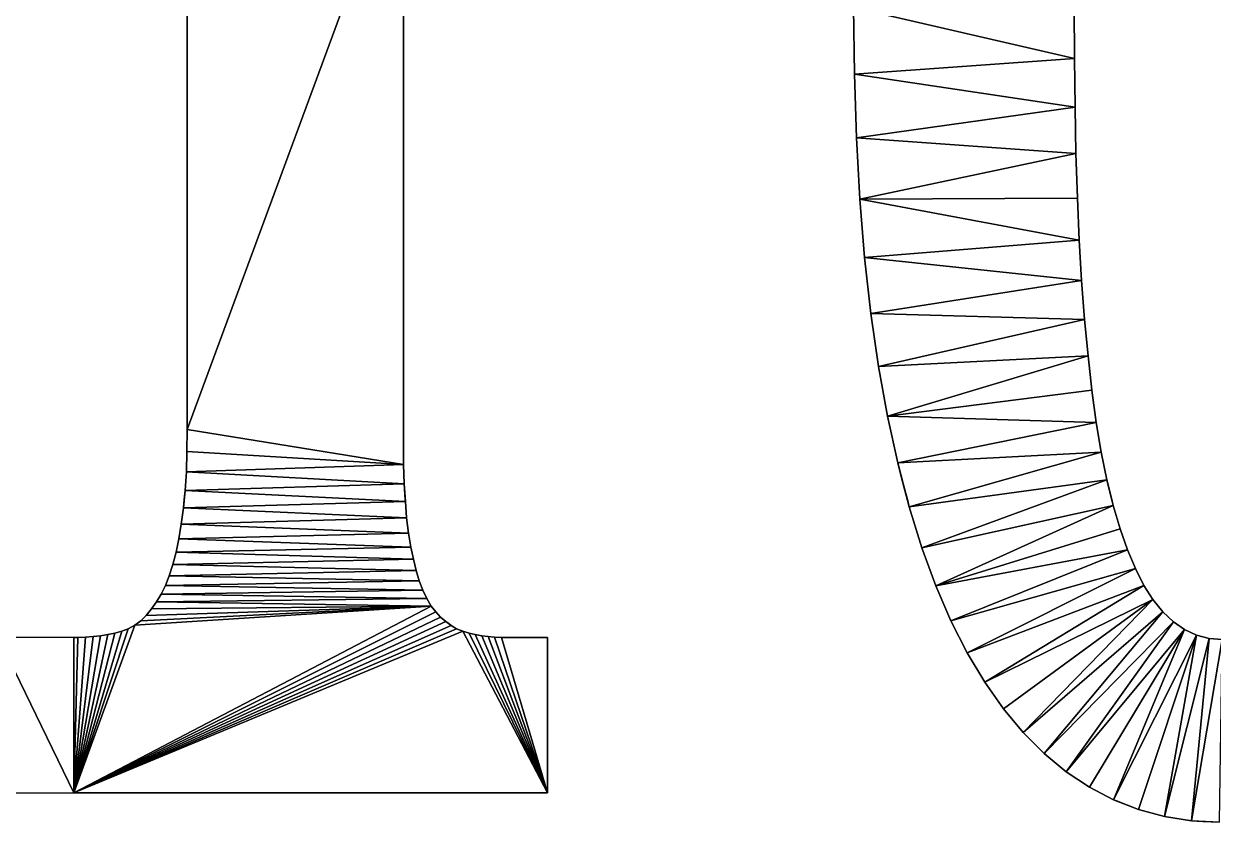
# Model space of a CAD drawing. Header units: inches. Extents: x 62 to 1153, y 3 to 780.
# Drawn here: x 106.095 to 110.134, y 31.163 to 33.874 of the extents above; entities that cross this region are included whole.
import ezdxf

# ---------------------------------------------------------------- set-up
doc = ezdxf.new("R2010")
doc.units = ezdxf.units.IN
doc.header["$MEASUREMENT"] = 0
doc.layers.add('Base', color=3, linetype='Continuous')

msp = doc.modelspace()

# ---------------------------------------------------------------- linework, layer by layer
at = {"layer": 'Base'}
for points in [[(106.65, 32.4965, -43), (106.65, 35.3615, -43), (106.65, 35.3615, -44)], [(106.65, 35.3615, -44), (106.65, 32.4965, -44), (106.65, 32.4965, -43)], [(106.65, 32.4965, -43), (107.385, 34.4875, -43), (106.65, 35.3615, -43)], [(107.385, 34.4875, -43), (106.65, 32.4965, -43), (107.385, 32.3775, -43)], [(107.385, 34.4875, -43), (107.385, 32.3775, -43), (107.385, 32.3775, -44)], [(107.385, 34.4875, -43), (107.385, 32.3775, -44), (107.385, 34.4875, -44)], [(108.913, 33.9295, -43), (108.916, 33.7035, -43), (109.663, 33.7565, -43)], [(108.913, 33.9295, -43), (109.663, 33.7565, -43), (109.662, 33.9295, -43)], [(108.913, 33.9295, -44), (108.916, 33.7035, -44), (108.916, 33.7035, -43)], [(108.913, 33.9295, -44), (108.916, 33.7035, -43), (108.913, 33.9295, -43)], [(109.662, 33.9295, -44), (109.662, 33.9295, -43), (109.663, 33.7565, -43)], [(109.662, 33.9295, -44), (109.663, 33.7565, -43), (109.663, 33.7565, -44)], [(109.665, 33.5915, -43), (109.663, 33.7565, -43), (108.916, 33.7035, -43)], [(109.663, 33.7565, -44), (109.663, 33.7565, -43), (109.665, 33.5915, -43)], [(109.663, 33.7565, -44), (109.665, 33.5915, -43), (109.665, 33.5915, -44)], [(108.916, 33.7035, -43), (108.923, 33.4865, -43), (109.665, 33.5915, -43)], [(108.916, 33.7035, -44), (108.923, 33.4865, -44), (108.923, 33.4865, -43)], [(108.916, 33.7035, -44), (108.923, 33.4865, -43), (108.916, 33.7035, -43)], [(109.668, 33.4335, -43), (109.665, 33.5915, -43), (108.923, 33.4865, -43)], [(109.665, 33.5915, -44), (109.665, 33.5915, -43), (109.668, 33.4335, -43)], [(109.665, 33.5915, -44), (109.668, 33.4335, -43), (109.668, 33.4335, -44)], [(108.923, 33.4865, -43), (108.934, 33.2785, -43), (109.668, 33.4335, -43)], [(108.923, 33.4865, -44), (108.934, 33.2785, -44), (108.934, 33.2785, -43)], [(108.923, 33.4865, -44), (108.934, 33.2785, -43), (108.923, 33.4865, -43)], [(109.673, 33.2825, -43), (109.668, 33.4335, -43), (108.934, 33.2785, -43)], [(109.668, 33.4335, -44), (109.668, 33.4335, -43), (109.673, 33.2835, -44)], [(109.668, 33.4335, -43), (109.673, 33.2825, -43), (109.673, 33.2835, -44)], [(109.673, 33.2825, -44), (109.673, 33.2835, -44), (109.673, 33.2825, -43)], [(109.679, 33.1395, -43), (109.673, 33.2825, -43), (108.934, 33.2785, -43)], [(108.934, 33.2785, -43), (108.95, 33.0805, -43), (109.679, 33.1395, -43)], [(108.934, 33.2785, -44), (108.95, 33.0805, -44), (108.95, 33.0805, -43)], [(108.934, 33.2785, -44), (108.95, 33.0805, -43), (108.934, 33.2785, -43)], [(109.673, 33.2825, -44), (109.673, 33.2825, -43), (109.679, 33.1395, -43)], [(109.673, 33.2825, -44), (109.679, 33.1395, -43), (109.679, 33.1395, -44)], [(109.687, 33.0025, -43), (109.679, 33.1395, -43), (108.95, 33.0805, -43)], [(109.679, 33.1395, -44), (109.679, 33.1395, -43), (109.687, 33.0025, -43)], [(109.679, 33.1395, -44), (109.687, 33.0025, -43), (109.687, 33.0025, -44)], [(108.95, 33.0805, -43), (108.971, 32.8905, -43), (109.687, 33.0025, -43)], [(108.95, 33.0805, -44), (108.971, 32.8905, -44), (108.971, 32.8905, -43)], [(108.95, 33.0805, -44), (108.971, 32.8905, -43), (108.95, 33.0805, -43)], [(109.697, 32.8705, -43), (109.687, 33.0025, -43), (108.971, 32.8905, -43)], [(109.687, 33.0025, -44), (109.687, 33.0025, -43), (109.697, 32.8705, -43)], [(109.687, 33.0025, -44), (109.697, 32.8705, -43), (109.697, 32.8705, -44)], [(108.971, 32.8905, -43), (108.997, 32.7105, -43), (109.697, 32.8705, -43)], [(108.971, 32.8905, -44), (108.997, 32.7105, -44), (108.997, 32.7105, -43)], [(108.971, 32.8905, -44), (108.997, 32.7105, -43), (108.971, 32.8905, -43)], [(109.709, 32.7465, -43), (109.697, 32.8705, -43), (108.997, 32.7105, -43)], [(109.697, 32.8705, -44), (109.697, 32.8705, -43), (109.709, 32.7465, -43)], [(109.697, 32.8705, -44), (109.709, 32.7465, -43), (109.709, 32.7465, -44)], [(108.997, 32.7105, -43), (109.028, 32.5415, -43), (109.709, 32.7465, -43)], [(109.722, 32.6305, -43), (109.709, 32.7465, -43), (109.028, 32.5415, -43)], [(109.709, 32.7465, -44), (109.709, 32.7465, -43), (109.722, 32.6305, -43)], [(109.709, 32.7465, -44), (109.722, 32.6305, -43), (109.722, 32.6305, -44)], [(108.997, 32.7105, -44), (109.028, 32.5415, -44), (109.028, 32.5415, -43)], [(108.997, 32.7105, -44), (109.028, 32.5415, -43), (108.997, 32.7105, -43)], [(109.737, 32.5205, -43), (109.722, 32.6305, -43), (109.028, 32.5415, -43)], [(109.722, 32.6305, -44), (109.722, 32.6305, -43), (109.737, 32.5205, -43)], [(109.722, 32.6305, -44), (109.737, 32.5205, -43), (109.737, 32.5205, -44)], [(109.028, 32.5415, -43), (109.063, 32.3835, -43), (109.737, 32.5205, -43)], [(109.028, 32.5415, -44), (109.063, 32.3835, -44), (109.063, 32.3835, -43)], [(109.028, 32.5415, -44), (109.063, 32.3835, -43), (109.028, 32.5415, -43)], [(109.754, 32.4195, -43), (109.737, 32.5205, -43), (109.063, 32.3835, -43)], [(109.737, 32.5205, -44), (109.737, 32.5205, -43), (109.754, 32.4195, -43)], [(109.737, 32.5205, -44), (109.754, 32.4195, -43), (109.754, 32.4195, -44)], [(106.65, 32.4965, -44), (106.649, 32.4225, -44), (106.649, 32.4225, -43)], [(106.65, 32.4965, -44), (106.649, 32.4225, -43), (106.65, 32.4965, -43)], [(106.65, 32.4965, -43), (106.649, 32.4225, -43), (107.385, 32.3775, -43)], [(106.649, 32.4225, -44), (106.647, 32.3535, -44), (106.647, 32.3535, -43)], [(106.649, 32.4225, -44), (106.647, 32.3535, -43), (106.649, 32.4225, -43)], [(106.649, 32.4225, -43), (106.647, 32.3535, -43), (107.385, 32.3775, -43)], [(109.063, 32.3835, -43), (109.102, 32.2345, -43), (109.754, 32.4195, -43)], [(109.773, 32.3255, -43), (109.754, 32.4195, -43), (109.102, 32.2345, -43)], [(109.754, 32.4195, -44), (109.754, 32.4195, -43), (109.773, 32.3255, -43)], [(109.754, 32.4195, -44), (109.773, 32.3255, -43), (109.773, 32.3255, -44)], [(107.387, 32.3125, -43), (107.385, 32.3775, -43), (106.647, 32.3535, -43)], [(107.385, 32.3775, -44), (107.385, 32.3775, -43), (107.387, 32.3125, -43)], [(107.385, 32.3775, -44), (107.387, 32.3125, -43), (107.387, 32.3125, -44)], [(109.063, 32.3835, -44), (109.075, 32.3376, -44), (109.063, 32.3835, -43)], [(109.075, 32.3376, -44), (109.102, 32.2345, -43), (109.063, 32.3835, -43)], [(106.647, 32.3535, -43), (106.643, 32.2895, -43), (107.387, 32.3125, -43)], [(106.647, 32.3535, -44), (106.643, 32.2895, -44), (106.643, 32.2895, -43)], [(106.647, 32.3535, -44), (106.643, 32.2895, -43), (106.647, 32.3535, -43)], [(109.075, 32.3376, -44), (109.0955, 32.2595, -44), (109.102, 32.2345, -43)], [(109.102, 32.2345, -43), (109.145, 32.0955, -43), (109.773, 32.3255, -43)], [(109.795, 32.2385, -43), (109.773, 32.3255, -43), (109.145, 32.0955, -43)], [(109.773, 32.3255, -44), (109.773, 32.3255, -43), (109.7897, 32.2595, -44)], [(109.773, 32.3255, -43), (109.795, 32.2385, -43), (109.7897, 32.2595, -44)], [(106.643, 32.2895, -43), (106.637, 32.2305, -43), (107.391, 32.2525, -43)], [(106.637, 32.2305, -43), (106.643, 32.2895, -43), (106.64, 32.2595, -44)], [(106.643, 32.2895, -44), (106.64, 32.2595, -44), (106.643, 32.2895, -43)], [(107.391, 32.2525, -43), (107.387, 32.3125, -43), (106.643, 32.2895, -43)], [(107.387, 32.3125, -44), (107.387, 32.3125, -43), (107.3906, 32.2595, -44)], [(107.387, 32.3125, -43), (107.391, 32.2525, -43), (107.3906, 32.2595, -44)], [(106.64, 32.2595, -44), (106.637, 32.2305, -44), (106.637, 32.2305, -43)], [(107.395, 32.1965, -43), (107.391, 32.2525, -43), (106.637, 32.2305, -43)], [(107.391, 32.2525, -44), (107.3906, 32.2595, -44), (107.391, 32.2525, -43)], [(107.391, 32.2525, -44), (107.391, 32.2525, -43), (107.395, 32.1965, -43)], [(107.391, 32.2525, -44), (107.395, 32.1965, -43), (107.395, 32.1965, -44)], [(109.0955, 32.2595, -44), (109.102, 32.2345, -44), (109.102, 32.2345, -43)], [(109.102, 32.2345, -44), (109.145, 32.0955, -44), (109.145, 32.0955, -43)], [(109.102, 32.2345, -44), (109.145, 32.0955, -43), (109.102, 32.2345, -43)], [(109.145, 32.0955, -43), (109.192, 31.9665, -43), (109.795, 32.2385, -43)], [(109.818, 32.1595, -43), (109.795, 32.2385, -43), (109.192, 31.9665, -43)], [(109.795, 32.2385, -44), (109.7897, 32.2595, -44), (109.795, 32.2385, -43)], [(109.795, 32.2385, -44), (109.795, 32.2385, -43), (109.818, 32.1595, -43)], [(109.795, 32.2385, -44), (109.818, 32.1595, -43), (109.818, 32.1595, -44)], [(106.637, 32.2305, -44), (106.63, 32.1755, -44), (106.63, 32.1755, -43)], [(106.637, 32.2305, -44), (106.63, 32.1755, -43), (106.637, 32.2305, -43)], [(106.637, 32.2305, -43), (106.63, 32.1755, -43), (107.395, 32.1965, -43)], [(107.401, 32.1445, -43), (107.395, 32.1965, -43), (106.63, 32.1755, -43)], [(107.395, 32.1965, -44), (107.395, 32.1965, -43), (107.401, 32.1445, -43)], [(107.395, 32.1965, -44), (107.401, 32.1445, -43), (107.401, 32.1445, -44)], [(106.63, 32.1755, -43), (106.622, 32.1255, -43), (107.401, 32.1445, -43)], [(106.63, 32.1755, -44), (106.622, 32.1255, -44), (106.622, 32.1255, -43)], [(106.63, 32.1755, -44), (106.622, 32.1255, -43), (106.63, 32.1755, -43)], [(109.843, 32.0885, -43), (109.818, 32.1595, -43), (109.192, 31.9665, -43)], [(109.818, 32.1595, -44), (109.818, 32.1595, -43), (109.843, 32.0885, -43)], [(109.818, 32.1595, -44), (109.843, 32.0885, -43), (109.843, 32.0885, -44)], [(106.622, 32.1255, -44), (106.612, 32.0805, -44), (106.612, 32.0805, -43)], [(106.622, 32.1255, -44), (106.612, 32.0805, -43), (106.622, 32.1255, -43)], [(106.622, 32.1255, -43), (106.612, 32.0805, -43), (107.409, 32.0975, -43)], [(107.409, 32.0975, -43), (107.401, 32.1445, -43), (106.622, 32.1255, -43)], [(107.401, 32.1445, -44), (107.401, 32.1445, -43), (107.409, 32.0975, -43)], [(107.401, 32.1445, -44), (107.409, 32.0975, -43), (107.409, 32.0975, -44)], [(106.612, 32.0805, -43), (106.601, 32.0385, -43), (107.418, 32.0565, -43)], [(106.612, 32.0805, -44), (106.601, 32.0385, -44), (106.601, 32.0385, -43)], [(106.612, 32.0805, -44), (106.601, 32.0385, -43), (106.612, 32.0805, -43)], [(107.418, 32.0565, -43), (107.409, 32.0975, -43), (106.612, 32.0805, -43)], [(107.409, 32.0975, -44), (107.409, 32.0975, -43), (107.418, 32.0565, -43)], [(107.409, 32.0975, -44), (107.418, 32.0565, -43), (107.418, 32.0565, -44)], [(109.145, 32.0955, -44), (109.192, 31.9665, -44), (109.192, 31.9665, -43)], [(109.145, 32.0955, -44), (109.192, 31.9665, -43), (109.145, 32.0955, -43)], [(109.192, 31.9665, -43), (109.243, 31.8475, -43), (109.843, 32.0885, -43)], [(109.87, 32.0245, -43), (109.843, 32.0885, -43), (109.243, 31.8475, -43)], [(109.843, 32.0885, -44), (109.843, 32.0885, -43), (109.87, 32.0245, -43)], [(109.843, 32.0885, -44), (109.87, 32.0245, -43), (109.87, 32.0245, -44)], [(106.601, 32.0385, -43), (106.589, 32.0005, -43), (107.427, 32.0185, -43)], [(106.601, 32.0385, -44), (106.589, 32.0005, -44), (106.589, 32.0005, -43)], [(106.601, 32.0385, -44), (106.589, 32.0005, -43), (106.601, 32.0385, -43)], [(107.427, 32.0185, -43), (107.418, 32.0565, -43), (106.601, 32.0385, -43)], [(107.418, 32.0565, -44), (107.418, 32.0565, -43), (107.427, 32.0185, -43)], [(107.418, 32.0565, -44), (107.427, 32.0185, -43), (107.427, 32.0185, -44)], [(106.589, 32.0005, -43), (106.576, 31.9675, -43), (107.438, 31.9835, -43)], [(106.589, 32.0005, -44), (106.576, 31.9675, -44), (106.576, 31.9675, -43)], [(106.589, 32.0005, -44), (106.576, 31.9675, -43), (106.589, 32.0005, -43)], [(107.438, 31.9835, -43), (107.427, 32.0185, -43), (106.589, 32.0005, -43)], [(107.427, 32.0185, -44), (107.427, 32.0185, -43), (107.438, 31.9835, -43)], [(107.427, 32.0185, -44), (107.438, 31.9835, -43), (107.438, 31.9835, -44)], [(109.243, 31.8475, -43), (109.299, 31.7385, -43), (109.87, 32.0245, -43)], [(109.899, 31.9675, -43), (109.87, 32.0245, -43), (109.299, 31.7385, -43)], [(109.87, 32.0245, -44), (109.87, 32.0245, -43), (109.899, 31.9675, -43)], [(109.87, 32.0245, -44), (109.899, 31.9675, -43), (109.899, 31.9675, -44)], [(106.561, 31.9375, -43), (107.45, 31.9515, -43), (106.576, 31.9675, -43)], [(106.576, 31.9675, -44), (106.561, 31.9375, -44), (106.561, 31.9375, -43)], [(106.576, 31.9675, -44), (106.561, 31.9375, -43), (106.576, 31.9675, -43)], [(107.45, 31.9515, -43), (106.561, 31.9375, -43), (107.464, 31.9225, -43)], [(107.438, 31.9835, -43), (106.576, 31.9675, -43), (107.45, 31.9515, -43)], [(107.438, 31.9835, -44), (107.438, 31.9835, -43), (107.45, 31.9515, -43)], [(107.438, 31.9835, -44), (107.45, 31.9515, -43), (107.45, 31.9515, -44)], [(107.45, 31.9515, -44), (107.45, 31.9515, -43), (107.464, 31.9225, -43)], [(107.45, 31.9515, -44), (107.464, 31.9225, -43), (107.464, 31.9225, -44)], [(109.192, 31.9665, -44), (109.243, 31.8475, -44), (109.243, 31.8475, -43)], [(109.192, 31.9665, -44), (109.243, 31.8475, -43), (109.192, 31.9665, -43)], [(109.299, 31.7385, -43), (109.359, 31.6385, -43), (109.899, 31.9675, -43)], [(109.929, 31.9195, -43), (109.899, 31.9675, -43), (109.359, 31.6385, -43)], [(109.899, 31.9675, -44), (109.899, 31.9675, -43), (109.929, 31.9195, -43)], [(109.899, 31.9675, -44), (109.929, 31.9195, -43), (109.929, 31.9195, -44)], [(106.529, 31.8875, -43), (107.478, 31.8975, -43), (106.546, 31.9115, -43)], [(106.546, 31.9115, -44), (106.529, 31.8875, -44), (106.529, 31.8875, -43)], [(106.546, 31.9115, -44), (106.529, 31.8875, -43), (106.546, 31.9115, -43)], [(106.546, 31.9115, -43), (107.464, 31.9225, -43), (106.561, 31.9375, -43)], [(106.561, 31.9375, -44), (106.546, 31.9115, -44), (106.546, 31.9115, -43)], [(106.561, 31.9375, -44), (106.546, 31.9115, -43), (106.561, 31.9375, -43)], [(107.464, 31.9225, -43), (106.546, 31.9115, -43), (107.478, 31.8975, -43)], [(107.464, 31.9225, -44), (107.464, 31.9225, -43), (107.478, 31.8975, -43)], [(107.464, 31.9225, -44), (107.478, 31.8975, -43), (107.478, 31.8975, -44)], [(109.422, 31.5485, -43), (109.929, 31.9195, -43), (109.359, 31.6385, -43)], [(109.489, 31.4675, -43), (109.929, 31.9195, -43), (109.422, 31.5485, -43)], [(109.929, 31.9195, -43), (109.489, 31.4675, -43), (109.963, 31.8775, -43)], [(109.929, 31.9195, -44), (109.929, 31.9195, -43), (109.963, 31.8775, -43)], [(109.929, 31.9195, -44), (109.963, 31.8775, -43), (109.963, 31.8775, -44)], [(106.265, 31.2635, -43), (107.478, 31.8975, -43), (106.472, 31.8325, -43)], [(107.494, 31.8775, -43), (107.478, 31.8975, -43), (106.265, 31.2635, -43)], [(107.51, 31.8595, -43), (107.494, 31.8775, -43), (106.265, 31.2635, -43)], [(106.492, 31.8475, -43), (106.472, 31.8325, -43), (107.478, 31.8975, -43)], [(106.492, 31.8475, -43), (107.478, 31.8975, -43), (106.511, 31.8655, -43)], [(106.511, 31.8655, -43), (107.478, 31.8975, -43), (106.529, 31.8875, -43)], [(106.511, 31.8655, -43), (106.529, 31.8875, -43), (106.515, 31.8704, -44)], [(106.515, 31.8704, -44), (106.511, 31.8655, -44), (106.511, 31.8655, -43)], [(106.529, 31.8875, -44), (106.515, 31.8704, -44), (106.529, 31.8875, -43)], [(107.478, 31.8975, -44), (107.478, 31.8975, -43), (107.494, 31.8775, -43)], [(107.478, 31.8975, -44), (107.494, 31.8775, -43), (107.494, 31.8775, -44)], [(107.494, 31.8775, -44), (107.494, 31.8775, -43), (107.51, 31.8595, -43)], [(107.494, 31.8775, -44), (107.51, 31.8595, -43), (107.51, 31.8595, -44)], [(109.56, 31.3965, -43), (109.963, 31.8775, -43), (109.489, 31.4675, -43)], [(109.963, 31.8775, -43), (109.56, 31.3965, -43), (109.999, 31.8435, -43)], [(109.963, 31.8775, -44), (109.963, 31.8775, -43), (109.999, 31.8435, -43)], [(109.963, 31.8775, -44), (109.999, 31.8435, -43), (109.999, 31.8435, -44)], [(107.528, 31.8445, -43), (107.51, 31.8595, -43), (106.265, 31.2635, -43)], [(107.546, 31.8315, -43), (107.528, 31.8445, -43), (106.265, 31.2635, -43)], [(106.472, 31.8325, -43), (106.45, 31.8205, -43), (106.265, 31.2635, -43)], [(107.565, 31.8205, -43), (107.546, 31.8315, -43), (106.265, 31.2635, -43)], [(106.45, 31.8205, -44), (106.45, 31.8205, -43), (106.472, 31.8325, -43)], [(106.45, 31.8205, -44), (106.472, 31.8325, -43), (106.472, 31.8325, -44)], [(106.472, 31.8325, -44), (106.472, 31.8325, -43), (106.492, 31.8475, -43)], [(106.472, 31.8325, -44), (106.492, 31.8475, -43), (106.492, 31.8475, -44)], [(106.492, 31.8475, -44), (106.492, 31.8475, -43), (106.511, 31.8655, -43)], [(106.492, 31.8475, -44), (106.511, 31.8655, -43), (106.511, 31.8655, -44)], [(107.51, 31.8595, -44), (107.51, 31.8595, -43), (107.528, 31.8445, -43)], [(107.51, 31.8595, -44), (107.528, 31.8445, -43), (107.528, 31.8445, -44)], [(107.528, 31.8445, -44), (107.528, 31.8445, -43), (107.539, 31.8365, -44)], [(107.528, 31.8445, -43), (107.546, 31.8315, -43), (107.539, 31.8365, -44)], [(107.546, 31.8315, -44), (107.539, 31.8365, -44), (107.546, 31.8315, -43)], [(107.546, 31.8315, -44), (107.546, 31.8315, -43), (107.565, 31.8205, -43)], [(107.546, 31.8315, -44), (107.565, 31.8205, -43), (107.565, 31.8205, -44)], [(109.243, 31.8475, -44), (109.299, 31.7385, -44), (109.299, 31.7385, -43)], [(109.243, 31.8475, -44), (109.299, 31.7385, -43), (109.243, 31.8475, -43)], [(109.635, 31.3345, -43), (109.999, 31.8435, -43), (109.56, 31.3965, -43)], [(110.037, 31.8175, -43), (109.999, 31.8435, -43), (109.635, 31.3345, -43)], [(109.999, 31.8435, -44), (109.999, 31.8435, -43), (110.037, 31.8175, -43)], [(109.999, 31.8435, -44), (110.037, 31.8175, -43), (110.037, 31.8175, -44)], [(106.008, 31.2635, -44), (106.265, 31.2635, -44), (106.008, 31.7905, -44)], [(106.265, 31.7905, -44), (106.008, 31.7905, -44), (106.265, 31.2635, -44)], [(106.45, 31.8205, -43), (106.428, 31.8125, -43), (106.265, 31.2635, -43)], [(107.565, 31.8205, -43), (106.265, 31.2635, -43), (107.586, 31.8125, -43)], [(106.404, 31.8055, -43), (106.265, 31.2635, -43), (106.428, 31.8125, -43)], [(106.265, 31.2635, -43), (107.873, 31.2635, -43), (107.586, 31.8125, -43)], [(106.404, 31.8055, -43), (106.38, 31.8005, -43), (106.265, 31.2635, -43)], [(106.38, 31.8005, -43), (106.356, 31.7965, -43), (106.265, 31.2635, -43)], [(106.356, 31.7965, -43), (106.331, 31.7935, -43), (106.265, 31.2635, -43)], [(106.331, 31.7935, -43), (106.305, 31.7915, -43), (106.265, 31.2635, -43)], [(106.305, 31.7915, -43), (106.279, 31.7905, -43), (106.265, 31.2635, -43)], [(106.265, 31.7905, -43), (106.265, 31.2635, -43), (106.279, 31.7905, -43)], [(106.265, 31.7905, -44), (106.265, 31.7905, -43), (106.279, 31.7905, -43)], [(106.265, 31.7905, -44), (106.279, 31.7905, -43), (106.279, 31.7905, -44)], [(106.265, 31.7905, -44), (106.265, 31.2635, -44), (106.265, 31.7905, -43)], [(106.265, 31.7905, -43), (106.265, 31.2635, -44), (106.265, 31.2635, -43)], [(106.279, 31.7905, -44), (106.279, 31.7905, -43), (106.305, 31.7915, -43)], [(106.279, 31.7905, -44), (106.305, 31.7915, -43), (106.305, 31.7915, -44)], [(106.305, 31.7915, -44), (106.305, 31.7915, -43), (106.331, 31.7935, -43)], [(106.305, 31.7915, -44), (106.331, 31.7935, -43), (106.331, 31.7935, -44)], [(106.331, 31.7935, -44), (106.331, 31.7935, -43), (106.356, 31.7965, -43)], [(106.331, 31.7935, -44), (106.356, 31.7965, -43), (106.356, 31.7965, -44)], [(106.356, 31.7965, -44), (106.356, 31.7965, -43), (106.38, 31.8005, -43)], [(106.356, 31.7965, -44), (106.38, 31.8005, -43), (106.38, 31.8005, -44)], [(106.38, 31.8005, -44), (106.38, 31.8005, -43), (106.404, 31.8055, -43)], [(106.38, 31.8005, -44), (106.404, 31.8055, -43), (106.404, 31.8055, -44)], [(106.404, 31.8055, -44), (106.404, 31.8055, -43), (106.428, 31.8125, -43)], [(106.404, 31.8055, -44), (106.428, 31.8125, -43), (106.428, 31.8125, -44)], [(106.428, 31.8125, -44), (106.428, 31.8125, -43), (106.45, 31.8205, -43)], [(106.428, 31.8125, -44), (106.45, 31.8205, -43), (106.45, 31.8205, -44)], [(107.565, 31.8205, -44), (107.565, 31.8205, -43), (107.586, 31.8125, -43)], [(107.565, 31.8205, -44), (107.586, 31.8125, -43), (107.586, 31.8125, -44)], [(107.607, 31.8055, -43), (107.586, 31.8125, -43), (107.873, 31.2635, -43)], [(107.586, 31.8125, -44), (107.586, 31.8125, -43), (107.607, 31.8055, -43)], [(107.586, 31.8125, -44), (107.607, 31.8055, -43), (107.607, 31.8055, -44)], [(107.628, 31.8005, -43), (107.607, 31.8055, -43), (107.873, 31.2635, -43)], [(107.607, 31.8055, -44), (107.607, 31.8055, -43), (107.628, 31.8005, -43)], [(107.607, 31.8055, -44), (107.628, 31.8005, -43), (107.628, 31.8005, -44)], [(107.65, 31.7965, -43), (107.628, 31.8005, -43), (107.873, 31.2635, -43)], [(107.628, 31.8005, -44), (107.628, 31.8005, -43), (107.65, 31.7965, -43)], [(107.628, 31.8005, -44), (107.65, 31.7965, -43), (107.65, 31.7965, -44)], [(107.672, 31.7935, -43), (107.65, 31.7965, -43), (107.873, 31.2635, -43)], [(107.65, 31.7965, -44), (107.65, 31.7965, -43), (107.672, 31.7935, -43)], [(107.65, 31.7965, -44), (107.672, 31.7935, -43), (107.672, 31.7935, -44)], [(107.694, 31.7915, -43), (107.672, 31.7935, -43), (107.873, 31.2635, -43)], [(107.672, 31.7935, -44), (107.672, 31.7935, -43), (107.694, 31.7915, -43)], [(107.672, 31.7935, -44), (107.694, 31.7915, -43), (107.694, 31.7915, -44)], [(107.694, 31.7915, -43), (107.873, 31.2635, -43), (107.717, 31.7905, -43)], [(107.694, 31.7915, -44), (107.694, 31.7915, -43), (107.717, 31.7905, -43)], [(107.694, 31.7915, -44), (107.717, 31.7905, -43), (107.717, 31.7905, -44)], [(107.873, 31.2635, -43), (107.873, 31.7905, -43), (107.717, 31.7905, -43)], [(107.717, 31.7905, -44), (107.717, 31.7905, -43), (107.873, 31.7905, -43)], [(107.717, 31.7905, -44), (107.873, 31.7905, -43), (107.873, 31.7905, -44)], [(107.873, 31.7905, -43), (107.873, 31.2635, -43), (107.873, 31.2635, -44)], [(107.873, 31.7905, -43), (107.873, 31.2635, -44), (107.873, 31.7905, -44)], [(109.635, 31.3345, -43), (109.714, 31.2825, -43), (110.037, 31.8175, -43)], [(109.714, 31.2825, -43), (109.796, 31.2395, -43), (110.037, 31.8175, -43)], [(110.077, 31.7985, -43), (110.037, 31.8175, -43), (109.796, 31.2395, -43)], [(110.077, 31.7985, -43), (109.796, 31.2395, -43), (109.881, 31.2065, -43)], [(109.881, 31.2065, -43), (109.969, 31.1825, -43), (110.077, 31.7985, -43)], [(110.12, 31.7875, -43), (110.077, 31.7985, -43), (109.969, 31.1825, -43)], [(110.037, 31.8175, -44), (110.037, 31.8175, -43), (110.077, 31.7985, -43)], [(110.037, 31.8175, -44), (110.077, 31.7985, -43), (110.077, 31.7985, -44)], [(110.077, 31.7985, -44), (110.077, 31.7985, -43), (110.099, 31.7928, -44)], [(110.077, 31.7985, -43), (110.12, 31.7875, -43), (110.099, 31.7928, -44)], [(110.12, 31.7875, -44), (110.099, 31.7928, -44), (110.12, 31.7875, -43)], [(109.969, 31.1825, -43), (110.06, 31.1685, -43), (110.12, 31.7875, -43)], [(110.165, 31.7835, -43), (110.12, 31.7875, -43), (110.06, 31.1685, -43)], [(110.06, 31.1685, -43), (110.155, 31.1635, -43), (110.165, 31.7835, -43)], [(110.12, 31.7875, -44), (110.12, 31.7875, -43), (110.165, 31.7835, -43)], [(110.12, 31.7875, -44), (110.165, 31.7835, -43), (110.165, 31.7835, -44)], [(109.299, 31.7385, -44), (109.359, 31.6385, -44), (109.359, 31.6385, -43)], [(109.299, 31.7385, -44), (109.359, 31.6385, -43), (109.299, 31.7385, -43)], [(109.359, 31.6385, -44), (109.422, 31.5485, -44), (109.422, 31.5485, -43)], [(109.359, 31.6385, -44), (109.422, 31.5485, -43), (109.359, 31.6385, -43)], [(109.422, 31.5485, -44), (109.489, 31.4675, -44), (109.489, 31.4675, -43)], [(109.422, 31.5485, -44), (109.489, 31.4675, -43), (109.422, 31.5485, -43)], [(109.489, 31.4675, -44), (109.56, 31.3965, -44), (109.56, 31.3965, -43)], [(109.489, 31.4675, -44), (109.56, 31.3965, -43), (109.489, 31.4675, -43)], [(109.635, 31.3345, -43), (109.56, 31.3965, -43), (109.587, 31.3742, -44)], [(109.56, 31.3965, -44), (109.587, 31.3742, -44), (109.56, 31.3965, -43)], [(109.587, 31.3742, -44), (109.635, 31.3345, -44), (109.635, 31.3345, -43)], [(109.635, 31.3345, -44), (109.714, 31.2825, -44), (109.714, 31.2825, -43)], [(109.635, 31.3345, -44), (109.714, 31.2825, -43), (109.635, 31.3345, -43)], [(107.873, 31.2635, -44), (106.265, 31.2635, -43), (106.265, 31.2635, -44)], [(107.873, 31.2635, -43), (106.265, 31.2635, -43), (107.873, 31.2635, -44)], [(109.714, 31.2825, -44), (109.796, 31.2395, -44), (109.796, 31.2395, -43)], [(109.714, 31.2825, -44), (109.796, 31.2395, -43), (109.714, 31.2825, -43)], [(109.796, 31.2395, -44), (109.8063, 31.2355, -44), (109.796, 31.2395, -43)], [(109.8063, 31.2355, -44), (109.881, 31.2065, -43), (109.796, 31.2395, -43)], [(109.8063, 31.2355, -44), (109.881, 31.2065, -44), (109.881, 31.2065, -43)], [(109.881, 31.2065, -44), (109.969, 31.1825, -44), (109.969, 31.1825, -43)], [(109.881, 31.2065, -44), (109.969, 31.1825, -43), (109.881, 31.2065, -43)], [(109.969, 31.1825, -44), (110.06, 31.1685, -44), (110.06, 31.1685, -43)], [(109.969, 31.1825, -44), (110.06, 31.1685, -43), (109.969, 31.1825, -43)], [(110.06, 31.1685, -44), (110.099, 31.1664, -44), (110.06, 31.1685, -43)], [(110.099, 31.1664, -44), (110.155, 31.1635, -43), (110.06, 31.1685, -43)], [(110.099, 31.1664, -44), (110.155, 31.1635, -44), (110.155, 31.1635, -43)]]:
    msp.add_3dface(points, dxfattribs=at)

doc.saveas('drawing.dxf')
